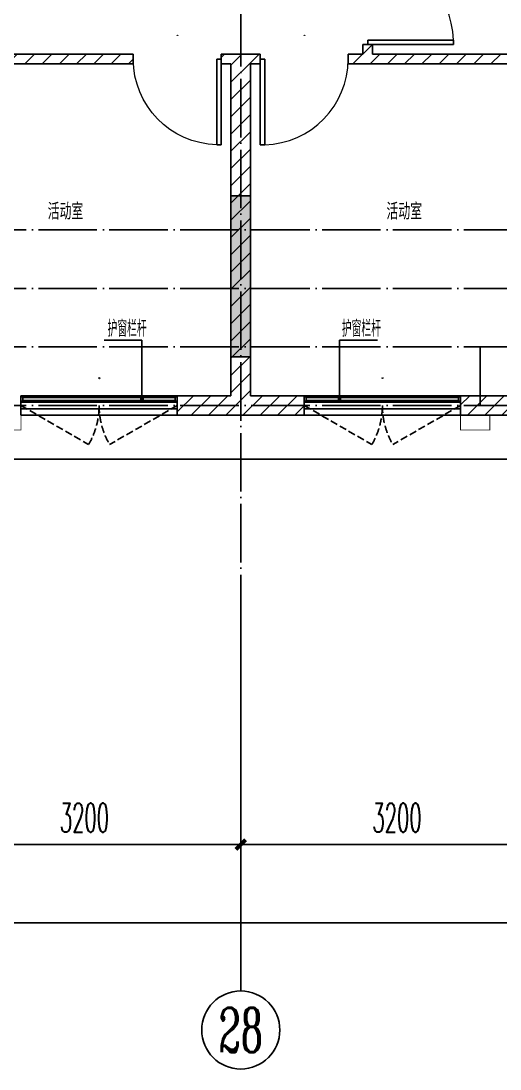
# Model space of a CAD drawing. Extents: x 27938 to 1507990, y 110129 to 923079.
# Drawn here: x 863167 to 868071, y 277410 to 288152 of the extents above; entities that cross this region are included whole.
import ezdxf
from ezdxf.enums import TextEntityAlignment as Align

# ---------------------------------------------------------------- set-up
doc = ezdxf.new("R2010")
doc.units = 0
doc.header["$LTSCALE"] = 1000
doc.header["$MEASUREMENT"] = 0
doc.linetypes.add('DASH', pattern=[0.35, 0.25, -0.1])
doc.linetypes.add('DOTE', pattern=[2.4200000000000004, 2, -0.2, 0.02, -0.2])
for name, color, linetype in [('----建筑底图', 8, 'Continuous'), ('3-栏杆1', 135, 'Continuous'), ('AXIS', 3, 'Continuous'), ('AXIS_TEXT', 7, 'Continuous'), ('COLU', 7, 'Continuous'), ('DIM_LEAD', 3, 'Continuous'), ('DOTE', 1, 'Continuous'), ('PUB_HATCH', 8, 'Continuous'), ('PUB_TEXT', 4, 'Continuous'), ('S-砼墙填充', 251, 'Continuous'), ('WALL', 9, 'Continuous'), ('WINDOW', 4, 'Continuous'), ('WINDOW_TEXT', 7, 'Continuous'), ('看线', 251, 'Continuous')]:
    doc.layers.add(name, color=color, linetype=linetype)
doc.styles.add('_TCH_AXIS', font='COMPLEX', dxfattribs={"bigfont": 'GBCBIG'})
doc.styles.add('_TCH_DIM', font='SIMPLEX.shx', dxfattribs={"width": 0.7, "bigfont": 'GBCBIG.shx'})
doc.styles.add('_TCH_DIM_T3', font='SIMPLEX.shx', dxfattribs={"width": 0.4941176470588236, "bigfont": 'GBCBIG.shx'})
doc.styles.add('_TCH_WINDOW', font='SIMPLEX.shx', dxfattribs={"width": 0.7, "height": 3.5, "bigfont": 'GBCBIG.shx'})
doc.styles.add('COMPLEX', font='COMPLEX')
doc.styles.get("Standard").update_dxf_attribs({"font": 'gbenor.shx', "bigfont": 'gbcbig.shx'})
doc.dimstyles.new('_TCH_ARCH&&100', dxfattribs={"dimtxt": 297.5, "dimasz": 100, "dimexe": 250, "dimexo": 300, "dimgap": 126.25, "dimtad": 1, "dimdec": 0, "dimzin": 0, "dimdsep": 46, "dimtxsty": '_TCH_DIM_T3', "dimblk": 'ARCHTICK', "dimcen": 0.09, "dimclrt": 4, "dimazin": 2, "dimtfac": 1, "dimtdec": 0, "dimtix": 1, "dimtmove": 2, "dimatfit": 3, "dimfxl": 100, "dimtolj": 1, "dimtzin": 0, "dimarcsym": 0})
pattern_1 = [(45, (0, 89.755675), (-88.38838300365748, 88.3883830036575), [])]

# ---------------------------------------------------------------- blocks, each defined once
blk = doc.blocks.new('ASDFSD')
at = {"layer": '3-栏杆1', "color": 5}
for p, q in [((681762.5879415963, 334937.5442401596), (681742.3193111992, 334955.3318184742)), ((681742.3193111992, 334955.3318184742), (681762.5879414161, 334937.5442403179)), ((681762.5879414161, 334937.5442403179), (681762.5879414133, 334908.2619604596)), ((683322.0506670028, 334937.4781505512), (681762.5879414163, 334937.5226424761)), ((683322.0506668226, 334937.5442278689), (683342.3192972196, 334955.3318061834)), ((683342.3192972196, 334955.3318061834), (683322.0506670028, 334937.5442280272)), ((683322.0506670028, 334937.5442280272), (683322.0506670056, 334908.2619481689)), ((681742.3193347491, 334888.4150854239), (681762.5879414133, 334908.2619604596)), ((681762.5879414135, 334908.2403724216), (683322.0506670056, 334908.1959003614)), ((683322.0506670056, 334908.2619481689), (683342.3192736697, 334888.4150731332)), ((683342.3192736697, 334888.4150731332), (683322.0506670056, 334908.2619481689))]:
    blk.add_line(p, q, dxfattribs=at)
blk = doc.blocks.new('GDGDGRD')
at = {"layer": 'S-砼墙填充'}
h = blk.add_hatch(color=256, dxfattribs=at)
h.dxf.hatch_style = 1
h.paths.add_polyline_path([(433016.5684015006, 287315.3648366724), (433016.5684015006, 287115.3648366724), (433216.5684056897, 287115.3630851979), (433216.5684056198, 288765.3626271576), (433016.5684057334, 288765.362627037), (433016.5684055993, 288765.3626271576), (433016.5684057092, 287115.3630856661)])
at = {"layer": 'COLU', "color": 6}
blk.add_lwpolyline([(433016.5684015006, 287315.3648366724), (433016.5684015006, 287115.3648366724), (433216.5684056897, 287115.3630851979), (433216.5684056198, 288765.3626271576), (433016.5684057334, 288765.362627037), (433016.5684057334, 288765.362627037), (433016.5684055993, 288765.3626271576), (433016.5684057092, 287115.3630856661)], close=True, dxfattribs=at)
blk = doc.blocks.new('_ArchTick')
at = {"color": 0, "linetype": 'ByBlock', "const_width": 0.4}
blk.add_lwpolyline([(-0.5, -0.5), (0.5, 0.5)], dxfattribs=at)
blk = doc.blocks.new('*D1079')
at = {"layer": 'AXIS', "color": 0, "lineweight": -2}
for p, q in [((13602.46589114168, -31499.80005289003), (13602.46589114168, -34749.80005289003)), ((65002.4658904167, -31499.80005289003), (65002.4658904167, -34749.80005289003)), ((13602.46589114168, -34499.80005289003), (65002.4658904167, -34499.80005289003))]:
    blk.add_line(p, q, dxfattribs=at)
at = {"layer": 'Defpoints', "color": 0}
for p in [(13602.46589114168, -31199.80005289003), (65002.4658904167, -31199.80005289003), (65002.4658904167, -34499.80005289003)]:
    blk.add_point(p, dxfattribs=at)
at = {"layer": 'AXIS', "color": 0, "lineweight": -2, "xscale": 100, "yscale": 100, "zscale": 100, "rotation": 180}
blk.add_blockref('_ArchTick', (13602.46589114168, -34499.80005289003), dxfattribs=at)
at = {"layer": 'AXIS', "color": 0, "lineweight": -2, "xscale": 100, "yscale": 100, "zscale": 100}
blk.add_blockref('_ArchTick', (65002.4658904167, -34499.80005289003), dxfattribs=at)
at = {"layer": 'AXIS', "color": 4, "insert": (39302.46589077919, -34224.80005289003), "char_height": 297.5, "attachment_point": 5, "style": '_TCH_DIM_T3'}
blk.add_mtext('\\A1;51400', dxfattribs=at)
blk = doc.blocks.new('*D1090')
at = {"layer": 'AXIS', "color": 0, "lineweight": -2}
for p, q in [((51802.45931779477, -31499.80005289003), (51802.45931779477, -33949.80005289003)), ((55002.47423640592, -31499.80005289003), (55002.47423640592, -33949.80005289003)), ((51802.45931779477, -33699.80005289003), (55002.47423640592, -33699.80005289003))]:
    blk.add_line(p, q, dxfattribs=at)
at = {"layer": 'Defpoints', "color": 0}
for p in [(51802.45931779477, -31199.80005289003), (55002.47423640592, -31199.80005289003), (55002.47423640592, -33699.80005289003)]:
    blk.add_point(p, dxfattribs=at)
at = {"layer": 'AXIS', "color": 0, "lineweight": -2, "xscale": 100, "yscale": 100, "zscale": 100, "rotation": 180}
blk.add_blockref('_ArchTick', (51802.45931779477, -33699.80005289003), dxfattribs=at)
at = {"layer": 'AXIS', "color": 0, "lineweight": -2, "xscale": 100, "yscale": 100, "zscale": 100}
blk.add_blockref('_ArchTick', (55002.47423640592, -33699.80005289003), dxfattribs=at)
at = {"layer": 'AXIS', "color": 4, "insert": (53402.46677710034, -33424.80005289003), "char_height": 297.5, "attachment_point": 5, "style": '_TCH_DIM_T3'}
blk.add_mtext('\\A1;3200', dxfattribs=at)
blk = doc.blocks.new('*D1091')
at = {"layer": 'AXIS', "color": 0, "lineweight": -2}
for p, q in [((48602.44441606791, -31499.80005289003), (48602.44441606791, -33949.80005289003)), ((51802.45931779477, -31499.80005289003), (51802.45931779477, -33949.80005289003)), ((48602.44441606791, -33699.80005289003), (51802.45931779477, -33699.80005289003))]:
    blk.add_line(p, q, dxfattribs=at)
at = {"layer": 'Defpoints', "color": 0}
for p in [(48602.44441606791, -31199.80005289003), (51802.45931779477, -31199.80005289003), (51802.45931779477, -33699.80005289003)]:
    blk.add_point(p, dxfattribs=at)
at = {"layer": 'AXIS', "color": 0, "lineweight": -2, "xscale": 100, "yscale": 100, "zscale": 100, "rotation": 180}
blk.add_blockref('_ArchTick', (48602.44441606791, -33699.80005289003), dxfattribs=at)
at = {"layer": 'AXIS', "color": 0, "lineweight": -2, "xscale": 100, "yscale": 100, "zscale": 100}
blk.add_blockref('_ArchTick', (51802.45931779477, -33699.80005289003), dxfattribs=at)
at = {"layer": 'AXIS', "color": 4, "insert": (50202.45186693134, -33424.80005289003), "char_height": 297.5, "attachment_point": 5, "style": '_TCH_DIM_T3'}
blk.add_mtext('\\A1;3200', dxfattribs=at)
blk = doc.blocks.new('_AXISO')
blk.add_circle((0, 0), 0.5)
at = {"layer": 'AXIS_TEXT', "style": 'COMPLEX', "width": 1.041666666666667}
blk.add_attdef('A', text='', height=0.56, dxfattribs=at).set_placement((-0.25, -0.28), (0.25, -0.28), align=Align.FIT)
blk = doc.blocks.new('$WINLIB2D$00000001')
at = {"color": 0}
for points in [[(-0.4999999999999964, 0.5000000000000142), (-0.4999999999999964, -0.4999999999999858)], [(-0.4999999999999964, 0.5000000000000142), (0.5000000000000036, 0.5000000000000142)], [(0.5000000000000036, -0.4999999999999858), (0.5000000000000036, 0.5000000000000142)], [(0.5000000000000036, 0.1666666666666714), (-0.4999999999999964, 0.1666666666666714)], [(0.5000000000000036, -0.1666666666666572), (-0.4999999999999964, -0.1666666666666572)], [(-0.4999999999999964, -0.4999999999999858), (0.5000000000000036, -0.4999999999999858)]]:
    blk.add_lwpolyline(points, dxfattribs=at)
blk = doc.blocks.new('$DorLib2D$00000001')
for p, q in [((0.45, 0.9750000000000001), (0.5000000000000002, 0.9750000000000001)), ((0.45, 0), (0.45, 0.9750000000000001)), ((0.5, 0), (0.5, 0.9750000000000001)), ((0.5, 0), (0.45, 0))]:
    blk.add_line(p, q)
at = {"lineweight": 13}
blk.add_arc((0.475, 0), 0.975, 91.4692835813538, 180, dxfattribs=at)
blk = doc.blocks.new('A$C1B43746D')
at = {"layer": 'PUB_HATCH'}
h = blk.add_hatch(dxfattribs=at)
h.set_pattern_fill('普通砖', color=256, scale=50, style=0)
h.set_pattern_definition(pattern_1)
h.paths.add_polyline_path([(53152.48835258504, -25599.80004622494), (53152.48835257265, -25499.80004627534), (53052.48835257289, -25499.8000462876), (53052.48835258514, -25599.80004622684), (53085.82168592254, -25633.13337955953)])
h = blk.add_hatch(dxfattribs=at)
h.set_pattern_fill('普通砖', color=256, scale=50, style=0)
h.set_pattern_definition(pattern_1)
h.paths.add_polyline_path([(48702.46588086814, -25699.80004631066), (50702.47729313216, -25699.80004627214), (50702.47729313024, -25599.80004627213), (48502.46588088044, -25599.80004631454)])
h = blk.add_hatch(dxfattribs=at)
h.set_pattern_fill('普通砖', color=256, scale=50, style=0)
h.set_pattern_definition(pattern_1)
h.paths.add_polyline_path([(51802.46588362258, -25599.80004625092), (51602.47729313083, -25599.80004625478), (51602.47729313275, -25699.8000462548), (51702.46588362453, -25699.80004625287), (51802.46588362385, -25666.46671291758)])
h = blk.add_hatch(dxfattribs=at)
h.set_pattern_fill('普通砖', color=256, scale=50, style=0)
h.set_pattern_definition(pattern_1)
h.paths.add_polyline_path([(51802.46588362385, -25666.46671291758), (51702.46588362453, -25699.80004625287), (51702.46588362452, -29099.80006108555), (51802.46588362449, -29166.46672775222), (51902.46588362445, -29099.80006108557), (51902.46588362444, -25699.80004624894)])
h = blk.add_hatch(dxfattribs=at)
h.set_pattern_fill('普通砖', color=256, scale=50, style=0)
h.set_pattern_definition(pattern_1)
h.paths.add_polyline_path([(51902.46588362444, -25699.80004624894), (52002.45447411856, -25699.80004624702), (52002.45447411663, -25599.80004624708), (51802.46588362258, -25599.80004625092), (51802.46588362385, -25666.46671291758)])
h = blk.add_hatch(dxfattribs=at)
h.set_pattern_fill('普通砖', color=256, scale=50, style=0)
h.set_pattern_definition(pattern_1)
h.paths.add_polyline_path([(53052.48835258514, -25599.80004622684), (52902.45447411604, -25599.80004622973), (52902.45447411797, -25699.80004622971), (53052.48835259746, -25699.80004622682), (53085.82168592254, -25633.13337955953)])
h = blk.add_hatch(dxfattribs=at)
h.set_pattern_fill('普通砖', color=256, scale=50, style=0)
h.set_pattern_definition(pattern_1)
h.paths.add_polyline_path([(53085.82168592254, -25633.13337955953), (53052.48835259746, -25699.80004622682), (54902.46589093385, -25699.80004619117), (55102.4658909215, -25599.80004618733), (53152.48835258504, -25599.80004622494)])
h = blk.add_hatch(dxfattribs=at)
h.set_pattern_fill('普通砖', color=256, scale=50, style=0)
h.set_pattern_definition(pattern_1)
h.paths.add_polyline_path([(51702.46588362452, -29099.80006108555), (51152.46587574125, -29099.80006108558), (51152.46587574124, -29299.80006108555), (51802.46588362451, -29299.80006108555), (51802.46588362449, -29166.46672775222)])
h = blk.add_hatch(dxfattribs=at)
h.set_pattern_fill('普通砖', color=256, scale=50, style=0)
h.set_pattern_definition(pattern_1)
h.paths.add_polyline_path([(51802.46588362451, -29299.80006108555), (52452.46589150786, -29299.80006108555), (52452.46589150787, -29099.8000610856), (51902.46588362445, -29099.80006108557), (51802.46588362449, -29166.46672775222)])
h = blk.add_hatch(dxfattribs=at)
h.set_pattern_fill('普通砖', color=256, scale=50, style=0)
h.set_pattern_definition(pattern_1)
h.paths.add_polyline_path([(54902.44560750706, -29099.80006108557), (54052.46589150787, -29099.8000610856), (54052.46589150787, -29299.80006108555), (55002.44441435963, -29299.80006108555), (55002.44520979599, -29166.46672775225)])
at = {"color": 8, "const_width": 8}
for points in [[(49252.46588515979, -29299.80057548691), (49252.46588515979, -29449.80057548691), (49552.46588515979, -29449.80057548691), (49552.46588516352, -29299.80006178358)], [(54352.46589119569, -29299.80057548691), (54352.46589119569, -29449.80057548691), (54052.46589119569, -29449.80057548691), (54052.46589119197, -29299.80006178358)]]:
    blk.add_lwpolyline(points, dxfattribs=at)
at = {"layer": 'AXIS', "color": 8}
blk.add_line((51802.45931779465, -31199.85803825059), (51802.45931779465, -35199.85803825059), dxfattribs=at)
at = {"layer": 'DIM_LEAD', "color": 8}
for p, q in [((50791.1221332117, -28530.62448011013), (50402.86409140003, -28530.62448011013)), ((50791.13170127827, -29132.61366520147), (50791.1221332117, -28530.62448011013)), ((52813.80006597075, -29132.61366520147), (52813.80963403732, -28530.62448011013)), ((52813.80963403732, -28530.62448011013), (53202.06767584899, -28530.62448011013))]:
    blk.add_line(p, q, dxfattribs=at)
at = {"layer": 'DIM_LEAD', "color": 8, "const_width": 20}
for points in [[(50791.1318602191, -29142.61366520021, 1), (50791.13154233743, -29122.61366520273, 1)], [(52813.79990702991, -29142.61366520021, 1), (52813.80022491158, -29122.61366520273, 1)]]:
    blk.add_lwpolyline(points, format="xyb", close=True, dxfattribs=at)
at = {"layer": 'DOTE', "color": 169, "linetype": 'DOTE', "ltscale": 0.3}
for p, q in [((51802.46588362451, -24399.80005406681), (51802.46588362451, -31199.80005289003)), ((66302.46589040197, -27399.80006144871), (12302.46589115635, -27399.80006144871)), ((66302.46589040197, -27999.80006144877), (12302.46589115635, -27999.80006144877)), ((66302.46589040197, -28599.80005289009), (12302.46589115635, -28599.80005289009)), ((54252.46159517136, -28599.80005289003), (54252.4487094332, -29199.80005289003)), ((66302.46589040197, -29199.80005289009), (12302.46589115635, -29199.80005289003))]:
    blk.add_line(p, q, dxfattribs=at)
at = {"layer": 'WALL', "color": 8}
for p, q in [((53152.48835257265, -25499.80004627534), (53052.48835257289, -25499.8000462876)), ((53052.48835257289, -25499.8000462876), (53052.48835258514, -25599.80004622684)), ((53152.48835258504, -25599.80004622494), (53152.48835257265, -25499.80004627534)), ((50702.47729313024, -25599.80004627213), (48502.46588088044, -25599.80004631454)), ((50702.47729313216, -25699.80004627214), (50702.47729313024, -25599.80004627213)), ((51802.46588362258, -25599.80004625092), (51602.47729313083, -25599.80004625478)), ((51602.47729313083, -25599.80004625478), (51602.47729313275, -25699.8000462548)), ((52002.45447411663, -25599.80004624708), (51802.46588362258, -25599.80004625092)), ((52002.45447411856, -25699.80004624702), (52002.45447411663, -25599.80004624708)), ((53052.48835258514, -25599.80004622684), (52902.45447411604, -25599.80004622973)), ((52902.45447411604, -25599.80004622973), (52902.45447411797, -25699.80004622971)), ((53152.48835258504, -25599.80004622494), (55102.4658909215, -25599.80004618733)), ((48702.46588086814, -25699.80004631066), (50702.47729313216, -25699.80004627214)), ((51602.47729313275, -25699.8000462548), (51702.46588362453, -25699.80004625287)), ((51702.46588362453, -25699.80004625287), (51702.46588362452, -29099.80006108555)), ((51902.46588362444, -25699.80004624894), (51902.46588362445, -29099.80006108557)), ((51902.46588362444, -25699.80004624894), (52002.45447411856, -25699.80004624702)), ((52902.45447411797, -25699.80004622971), (53052.48835259746, -25699.80004622682)), ((53052.48835259746, -25699.80004622682), (54902.46589093385, -25699.80004619117)), ((51702.46588362452, -29099.80006108555), (51152.46587574125, -29099.80006108558)), ((51152.46587574125, -29099.80006108558), (51152.46587574124, -29299.80006108555)), ((52452.46589150787, -29099.8000610856), (51902.46588362445, -29099.80006108557)), ((52452.46589150786, -29299.80006108555), (52452.46589150787, -29099.8000610856)), ((54902.44560750706, -29099.80006108557), (54052.46589150787, -29099.8000610856)), ((54052.46589150787, -29099.8000610856), (54052.46589150787, -29299.80006108555)), ((51152.46587574124, -29299.80006108555), (51802.46588362451, -29299.80006108555)), ((51802.46588362451, -29299.80006108555), (52452.46589150786, -29299.80006108555)), ((54052.46589150787, -29299.80006108555), (55002.44441435963, -29299.80006108555))]:
    blk.add_line(p, q, dxfattribs=at)
at = {"layer": 'WINDOW', "color": 8, "linetype": 'DASH', "ltscale": 0.3}
for points in [[(49552.46587578591, -29199.80006108538), (50245.28619881882, -29599.80006108736, 0.1316524975905399), (50352.4658757922, -29199.80006107769)], [(51152.46587579849, -29199.80006108538), (50459.64555276558, -29599.80006108736, -0.1316524975905399), (50352.4658757922, -29199.80006107769)], [(52452.46589145053, -29199.80006108538), (53145.28621448344, -29599.80006108736, 0.1316524975905399), (53252.46589145681, -29199.80006107769)], [(54052.4658914631, -29199.80006108538), (53359.64556843019, -29599.80006108736, -0.1316524975905399), (53252.46589145681, -29199.80006107769)]]:
    blk.add_lwpolyline(points, format="xyb", dxfattribs=at)
at = {"layer": '看线', "color": 8}
blk.add_lwpolyline([(61902.46586443065, -28549.80005305319), (61902.46586046868, -29749.80005237326), (41552.46488020138, -29749.80005237326), (41552.47008036403, -28249.80005354295), (39302.46589077916, -28249.80006093608)], dxfattribs=at)
at = {"color": 8, "xscale": -1}
for name, p in [('GDGDGRD', (484919.0445932514, -315815.1631473267)), ('ASDFSD', (735794.7852027001, -364055.1318801321))]:
    blk.add_blockref(name, p, dxfattribs=at)
at = {"color": 8}
blk.add_blockref('ASDFSD', (-632189.8534354508, -364055.1318801321), dxfattribs=at)
at = {"layer": 'AXIS', "color": 8}
ref = blk.add_blockref('_AXISO', (51802.45931779465, -35599.85803825059), dxfattribs=dict(at, xscale=800, yscale=800, zscale=800))
ref.add_attrib('A', '28', dxfattribs={"layer": 'AXIS_TEXT', "color": 8, "ltscale": 0.5, "height": 452.5483399593904, "style": '_TCH_AXIS', "width": 0.6176470588235343}).set_placement((51576.18514781495, -35826.13220823029), (52028.73348777435, -35826.13220823029), align=Align.FIT)
at = {"layer": 'WINDOW', "color": 8}
ref = blk.add_blockref('$DorLib2D$00000001', (53102.48835251766, -25049.80004628125), dxfattribs=dict(at, xscale=-900, yscale=-900, zscale=-900, rotation=90.00000000702411))
ref.add_attrib('A', 'M0922', (53332.79887921306, -25136.10547437117), dxfattribs={"layer": 'WINDOW_TEXT', "color": 8, "ltscale": 0.5, "height": 4.25, "rotation": 90.00000000702411, "style": '_TCH_WINDOW', "width": 0.4941176470588236})
ref = blk.add_blockref('$DorLib2D$00000001', (51152.4772931314, -25649.80004626344), dxfattribs=dict(at, xscale=900, yscale=-900, zscale=900, rotation=1.103727909752038e-09))
ref.add_attrib('A', 'M0922', (51147.57729312691, -25409.42504626353), dxfattribs={"layer": 'WINDOW_TEXT', "color": 8, "ltscale": 0.5, "height": 4.25, "rotation": 1.103727909752038e-09, "style": '_TCH_WINDOW', "width": 0.4941176470588236})
ref = blk.add_blockref('$DorLib2D$00000001', (52452.45447411737, -25649.80004623839), dxfattribs=dict(at, xscale=-900, yscale=-900, zscale=-900, rotation=1.10454980035833e-09))
ref.add_attrib('A', 'M0922', (52447.55447411288, -25409.42504623844), dxfattribs={"layer": 'WINDOW_TEXT', "color": 8, "ltscale": 0.5, "height": 4.25, "rotation": 1.10454980035833e-09, "style": '_TCH_WINDOW', "width": 0.4941176470588236})
ref = blk.add_blockref('$WINLIB2D$00000001', (50352.46587574121, -29199.80006108555), dxfattribs=dict(at, xscale=1600, yscale=200, zscale=1600, rotation=180))
ref.add_attrib('A', 'TC1617', (50347.21587575832, -28922.02995621675), dxfattribs={"layer": 'WINDOW_TEXT', "color": 8, "ltscale": 0.5, "height": 4.25, "style": '_TCH_WINDOW', "width": 0.4941176470588236})
ref = blk.add_blockref('$WINLIB2D$00000001', (53252.46589150792, -29199.80006108555), dxfattribs=dict(at, xscale=-1600, yscale=200, zscale=-1600, rotation=180))
ref.add_attrib('A', 'TC1617', (53247.21589149069, -28922.02995621675), dxfattribs={"layer": 'WINDOW_TEXT', "color": 8, "ltscale": 0.5, "height": 4.25, "style": '_TCH_WINDOW', "width": 0.4941176470588236})
at = {"layer": 'DIM_LEAD', "color": 7, "style": '_TCH_DIM', "width": 0.7}
for p in [(50437.86409140003, -28495.62448011013), (52837.36022904047, -28495.62448011013)]:
    blk.add_text('护窗栏杆', height=168.7943262411347, dxfattribs=at).set_placement(p)
at = {"layer": 'PUB_TEXT', "color": 8}
for p in [(49825.70511393424, -27295.01719842735), (53294.43941927236, -27295.01719842735)]:
    blk.add_text('活动室', height=168.7943262411347, dxfattribs=at).set_placement(p)
at = {"layer": 'AXIS', "color": 8}
for p1, p2, distance, picture, middle in [((13602.46589114168, -31199.80005289003), (65002.4658904167, -31199.80005289003), -3300, '*D1079', (39302.46589077919, -34224.80005289003)), ((48602.44441606791, -31199.80005289003), (51802.45931779477, -31199.80005289003), -2500, '*D1091', (50202.45186693134, -33424.80005289003)), ((51802.45931779477, -31199.80005289003), (55002.47423640592, -31199.80005289003), -2500, '*D1090', (53402.46677710034, -33424.80005289003))]:
    dim = blk.add_aligned_dim(p1=p1, p2=p2, distance=distance, dimstyle='_TCH_ARCH&&100', dxfattribs=at)
    dim.commit()
    dim.dimension.update_dxf_attribs({"geometry": picture, "text_midpoint": middle})

msp = doc.modelspace()

# ---------------------------------------------------------------- block references
at = {"layer": '----建筑底图', "ltscale": 0.5}
msp.add_blockref('A$C1B43746D', (813614.1128116931, 313410.2261473267), dxfattribs=at)

doc.saveas('drawing.dxf')
